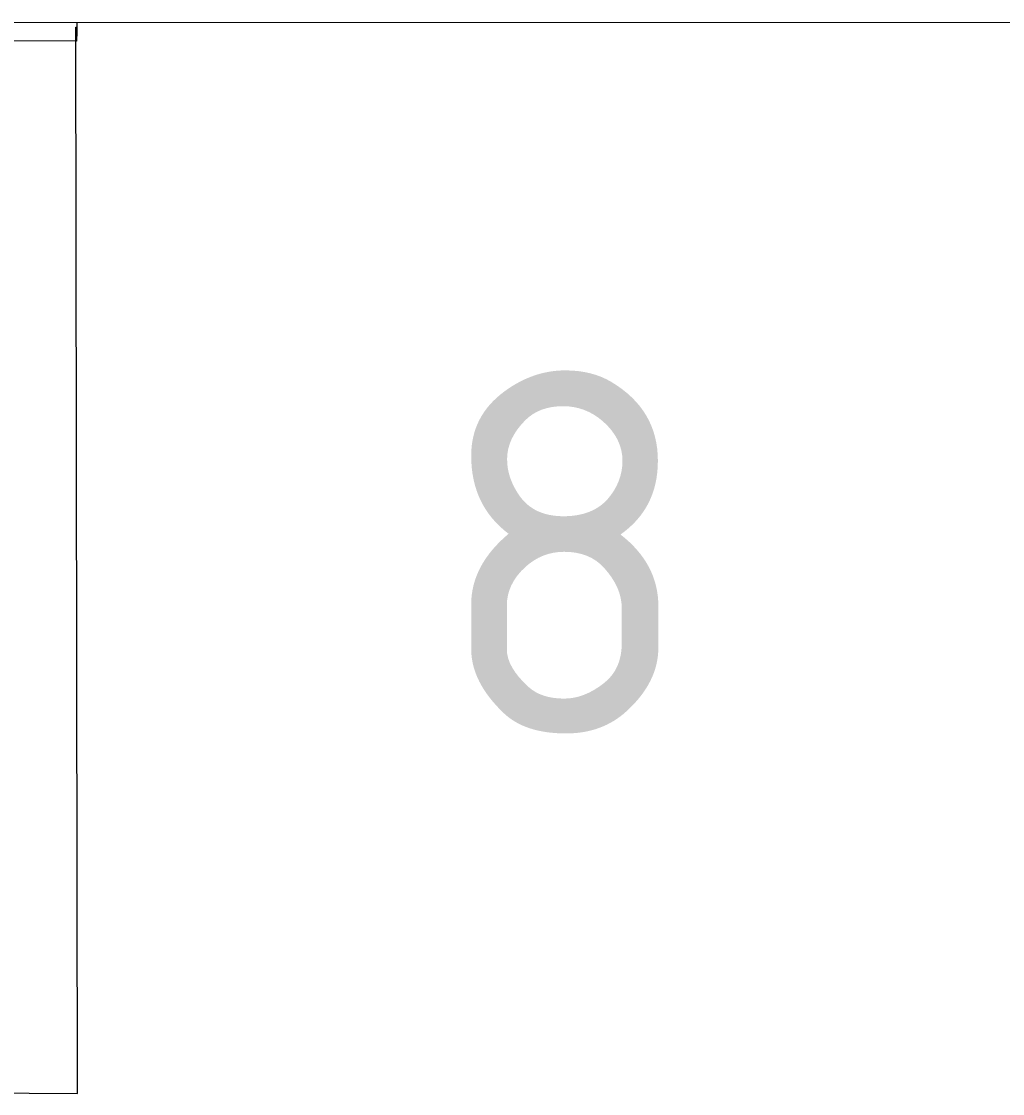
# Model space of a CAD drawing. Header units: metres. Extents: x 6917732 to 8046551, y 3602874 to 4094271.
# Drawn here: x 7142418 to 7150526, y 3817207 to 3826072 of the extents above; entities that cross this region are included whole.
import ezdxf

# ---------------------------------------------------------------- set-up
doc = ezdxf.new("R2010")
doc.units = ezdxf.units.M
doc.header["$LTSCALE"] = 0.5
doc.header["$MEASUREMENT"] = 0
doc.linetypes.add('03000 - Plant Layout 1$0$CENTER2', pattern=[1.125, 0.75, -0.125, 0.125, -0.125])
doc.linetypes.add('HIDDEN2', pattern=[4.762499999999999, 3.175, -1.5875])
doc.layers.add('CI-CEN', color=1, linetype='03000 - Plant Layout 1$0$CENTER2')
doc.layers.add('RD-TXT', color=7, linetype='CONTINUOUS')
doc.layers.add('CI-PED-FOOTPATH', color=44, linetype='CONTINUOUS', lineweight=0)
doc.layers.get('CI-CEN').off()
doc.styles.add('3.5mm', font='ISO3098B.shx', dxfattribs={"height": 3.5})

# ---------------------------------------------------------------- blocks, each defined once
blk = doc.blocks.new('sdsxdc')
at = {"layer": 'CI-PED-FOOTPATH', "color": 15, "lineweight": 0, "extrusion": (0.007640920335774551, -0.02019141982640698, 0.9997669342910958)}
blk.add_line((7142874.241838603, 3826063.925011515, -81.10936860901938), (7155442.971088798, 3826068.83907708, -3.418704099823344), dxfattribs=at)
at = {"layer": 'CI-PED-FOOTPATH', "color": 15, "lineweight": 0, "extrusion": (0.007640920335774551, -0.02019141982640698, 0.9997669342910958), "elevation": -22756.62040702969}
blk.add_lwpolyline([(8030944.075497407, 1051516.003412519), (8034687.93984402, 1050090.208090508), (8034660.298814111, 1050017.628060922), (8034632.657784085, 1049945.048031471), (8030889.185425482, 1051370.694070649)], close=True, dxfattribs=at)
at = {"layer": 'CI-PED-FOOTPATH', "color": 15, "lineweight": 0, "extrusion": (0.007640920335774551, -0.02019141982640698, 0.9997669342910958), "elevation": -22756.62040694381}
blk.add_lwpolyline([(8027820.531044357, 1043247.109396672), (8031558.846736281, 1041802.691246302), (8034668.572161679, 1050056.054623449), (8034674.119329064, 1050053.918075714)], dxfattribs=at)
at = {"layer": 'CI-PED-FOOTPATH', "color": 15, "lineweight": 0, "insert": (7145827.60064649, 3823176.846192652, 0.0099074896443625), "char_height": 3000, "attachment_point": 1, "style": '3.5mm'}
blk.add_mtext_dynamic_manual_height_columns('8', width=34795.73111432791, gutter_width=20, heights=[0], dxfattribs=at)
blk = doc.blocks.new('A$C65520D9C')
at = {"layer": 'CI-CEN', "color": 8, "linetype": 'HIDDEN2', "lineweight": 0, "ltscale": 2000}
blk.add_blockref('sdsxdc', (-7494655.575114666, -4067566.219431999, -33.1896701657006), dxfattribs=at)
blk = doc.blocks.new('A$C021B369C')
at = {"layer": 'RD-TXT', "color": 2}
blk.add_blockref('A$C65520D9C', (0, 0), dxfattribs=at)

msp = doc.modelspace()

# ---------------------------------------------------------------- block references
at = {"layer": 'RD-TXT', "color": 2, "lineweight": -3}
msp.add_blockref('A$C021B369C', (7494655.577469633, 4067566.219431999, 32.91900027009051), dxfattribs=at)

doc.saveas('drawing.dxf')
